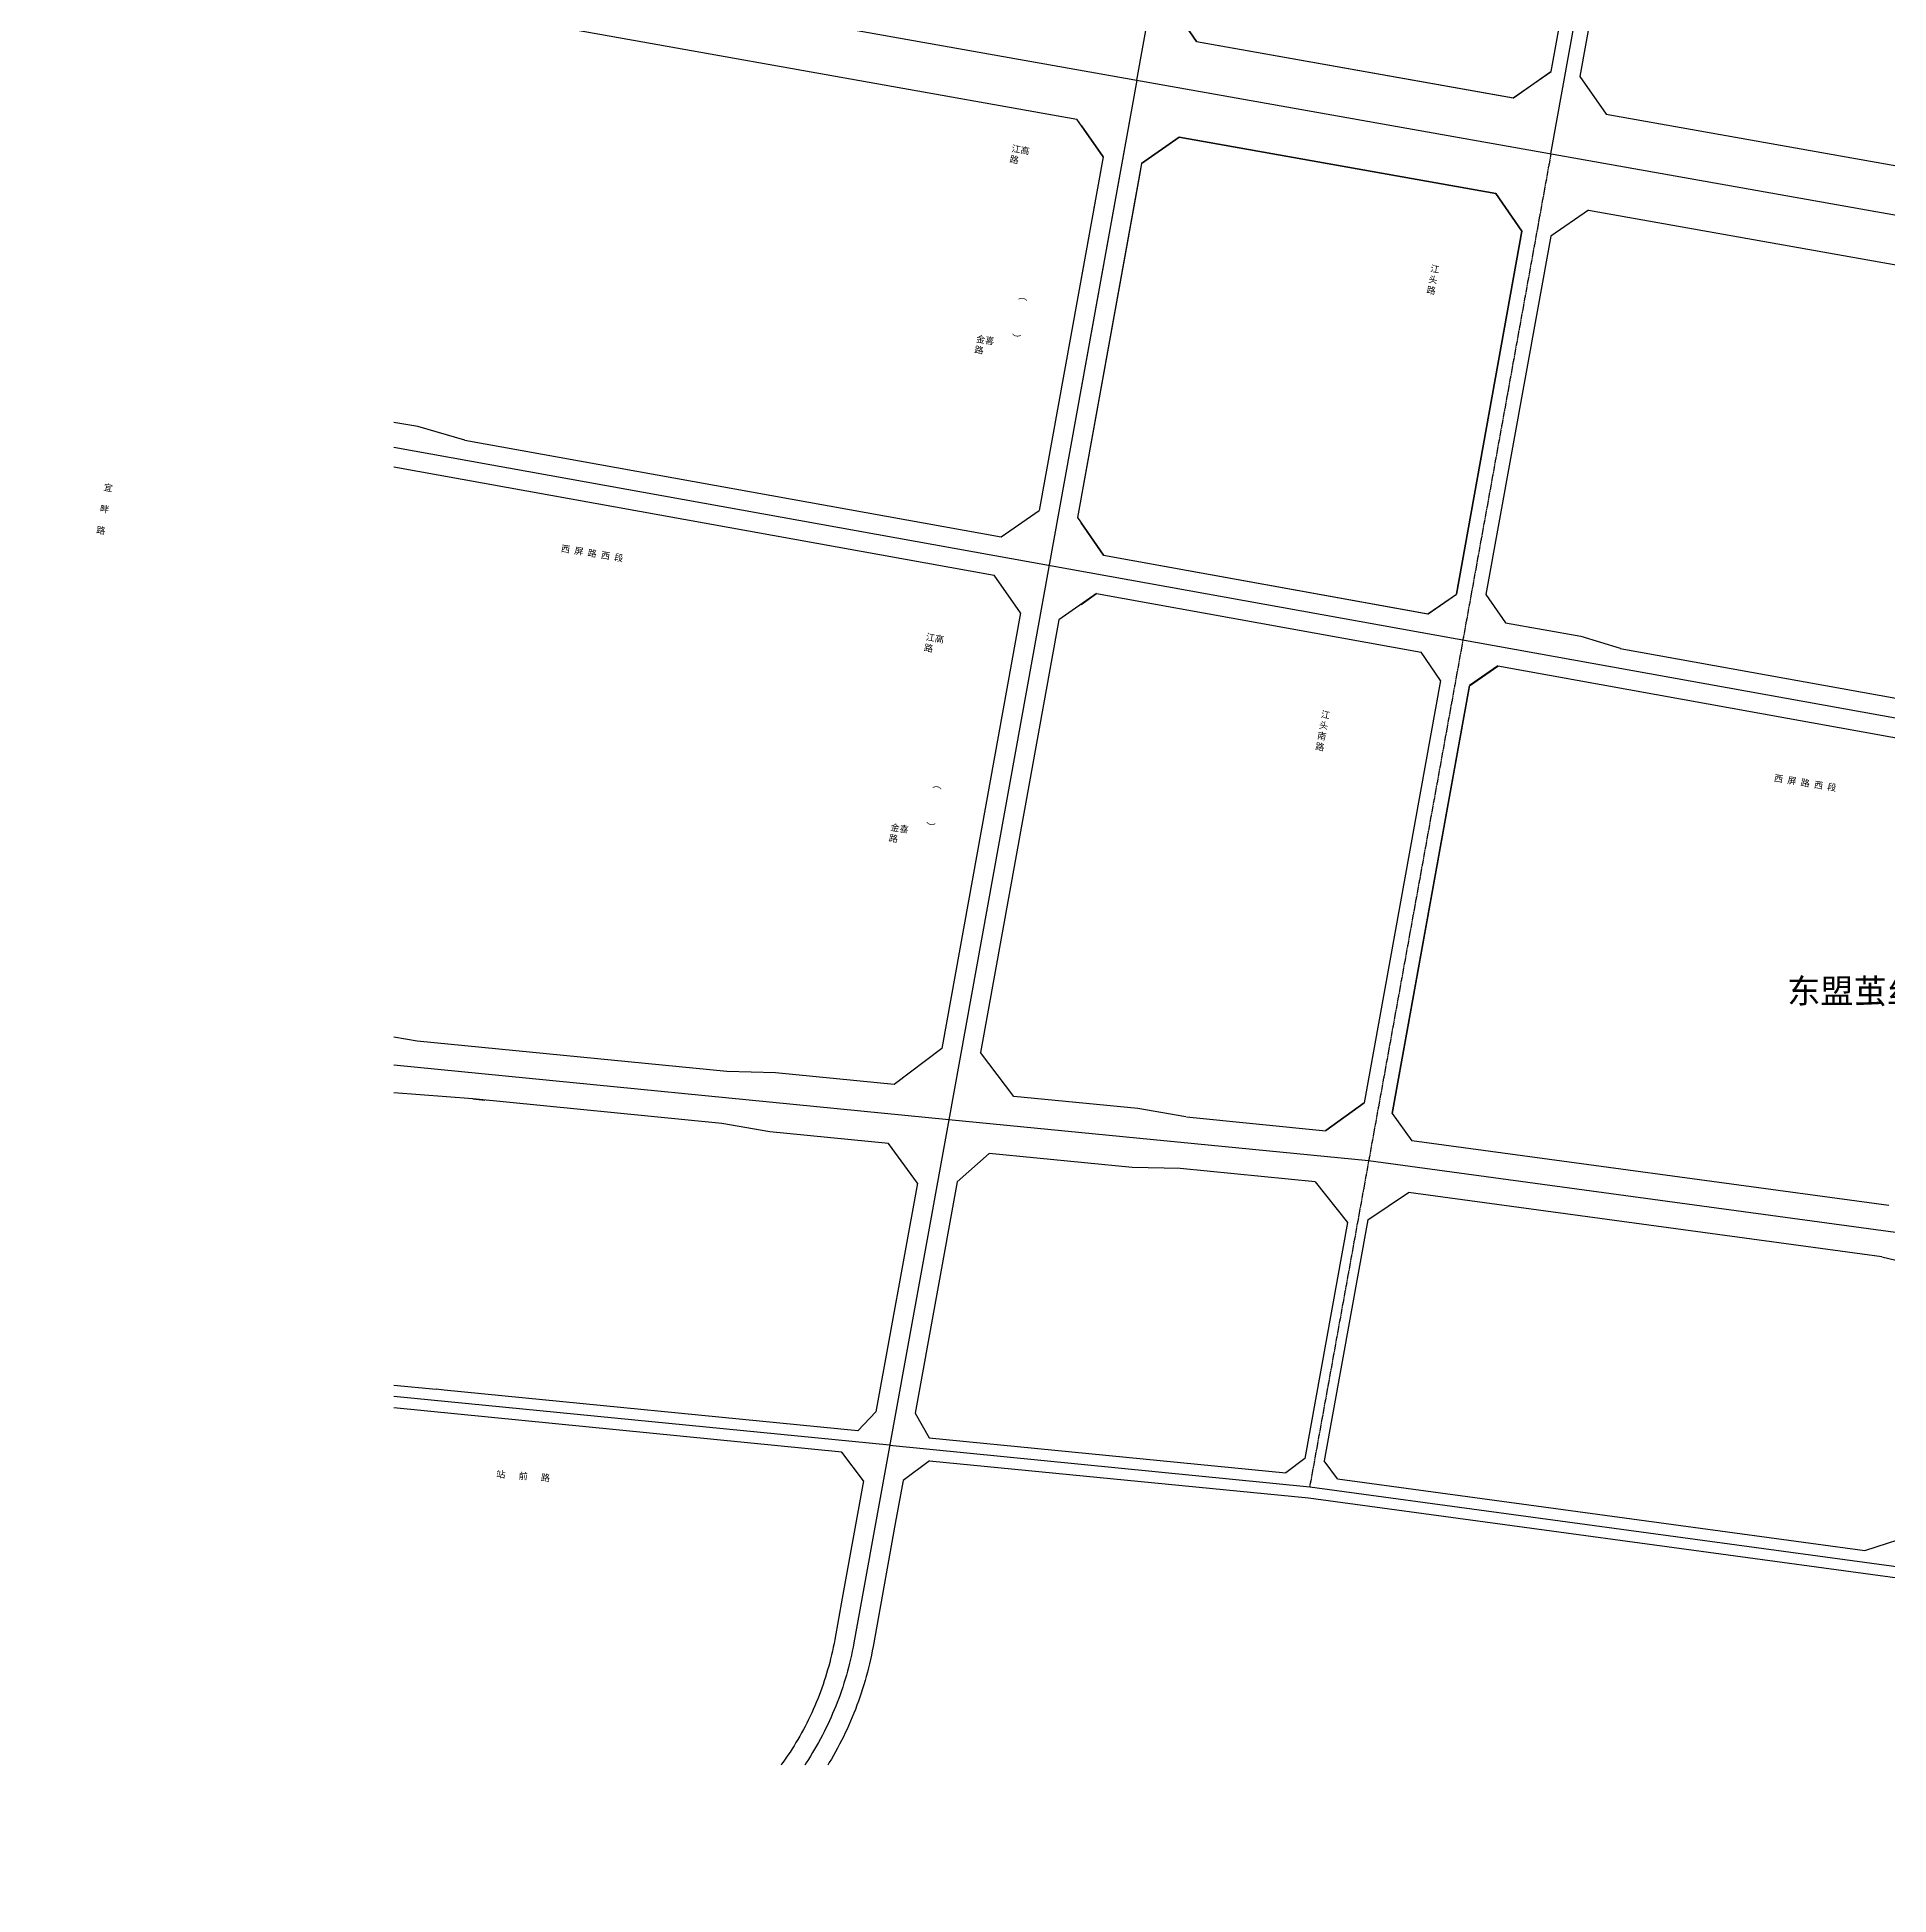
# Model space of a CAD drawing. Extents: x 529262 to 576451, y 2694391 to 2717535.
# Drawn here: x 561412 to 562553, y 2708739 to 2709883 of the extents above; entities that cross this region are included whole.
import ezdxf
from ezdxf.enums import TextEntityAlignment as Align
from ezdxf.xclip import XClip

# ---------------------------------------------------------------- set-up
doc = ezdxf.new("R2010")
doc.units = 0
doc.header["$XCLIPFRAME"] = 0
doc.linetypes.add('DOTE', pattern=[2.42, 2, -0.2, 0.02, -0.2])
for name, color, linetype in [('PP-COM', 7, 'Continuous'), ('RD-中线', 40, 'Continuous'), ('RD-红线', 7, 'Continuous'), ('RD-路名', 7, 'Continuous'), ('地块名称', 1, 'Continuous')]:
    doc.layers.add(name, color=color, linetype=linetype)
doc.styles.add('STYLE1', font='simhei.ttf')
doc.styles.add('黑体', font='simhei.ttf')

# ---------------------------------------------------------------- blocks, each defined once
blk = doc.blocks.new('A$C19FD0107')
at = {"layer": 'RD-中线', "color": 8}
for points in [[(-8908.7, 15466.1), (-8808.4, 16020, -0.020164), (-8803.2, 16043.7), (-8800.4, 16054.2, 0.021843), (-8794.7, 16079.8), (-8712.6, 16551.5, 0.012582), (-8710.4, 16566.4), (-8701.4, 16616.2, 0.019649), (-8698.1, 16639.5)], [(-8653.6, 15420.8), (-8495.8, 16292.4, -0.00211), (-8495.3, 16294.9), (-8485.8, 16345.2, 0.002827), (-8485.1, 16348.5), (-8448.9, 16552.1, -0.000671), (-8448.6, 16553.5), (-8443.3, 16582.9)]]:
    blk.add_lwpolyline(points, format="xyb", dxfattribs=at)
at = {"layer": 'RD-中线', "color": 8, "linetype": 'Continuous'}
for points in [[(-5280.2, 15276.5), (-7574.9, 15234.8, -0.04855), (-7632.8, 15239.4), (-9762.4, 15617.8)], [(-10183.3, 15387.4), (-7663.2, 14933.3, 0.038865), (-7616.9, 14928.6), (-7590.6, 14928), (-7346.3, 14934.2, -0.001455), (-7345.6, 14934.2), (-7293.5, 14935.3, -0.001453), (-7292.8, 14935.3), (-7219, 14936.3), (-7119.6, 14938.7)]]:
    blk.add_lwpolyline(points, format="xyb", dxfattribs=at)
at = {"layer": 'RD-中线', "color": 8, "linetype": 'Continuous', "flags": 128}
for points in [[(-8908.7, 15466.1), (-9024.6, 14826)], [(-9024.6, 14826), (-9506.9, 14873.5)], [(-8308.5, 14738.5), (-8765.9, 14800.6), (-9024.6, 14826)], [(-9061, 14625.5), (-8802.2, 14600), (-8439.2, 14550.7)]]:
    blk.add_lwpolyline(points, dxfattribs=at)
at = {"layer": 'RD-中线', "color": 8}
blk.add_lwpolyline([(-8908.7, 15466.1), (-8943, 15276.6)], dxfattribs=at)
at = {"layer": 'RD-中线', "color": 8, "linetype": 'DOTE', "ltscale": 0.5}
blk.add_lwpolyline([(-8653.6, 15420.8), (-8802.2, 14600)], dxfattribs=at)
at = {"layer": 'RD-中线', "color": 8, "linetype": 'Continuous', "flags": 128}
for points in [[(-9024.6, 14826), (-9083, 14503.8, -0.413984), (-9315.3, 14342.6), (-9629.8, 14399.3)], [(-9061, 14625.5), (-9425.7, 14661.4, -0.034161), (-9493, 14672.7), (-9539.9, 14683.9)]]:
    blk.add_lwpolyline(points, format="xyb", dxfattribs=at)
at = {"layer": 'RD-红线', "color": 8, "linetype": 'Continuous'}
blk.add_line((-9352, 14874.3), (-9381.7, 14879.5), dxfattribs=at)
at = {"layer": 'RD-红线', "color": 8}
for points in [[(-8822, 15793.3), (-8839.5, 15781.2), (-8888, 15513.2), (-8871.9, 15490)], [(-9351.7, 15252.8), (-9400.9, 15261.7)], [(-9322.7, 15244.5), (-9351.7, 15252.8)], [(-8681.5, 15132), (-8635.2, 15123.7), (-8611, 15116.3)], [(-8610.9, 15116.2), (-8347.6, 15068.8), (-8322.4, 15067.3), (-8277.9, 15059.3), (-8277.9, 15059.3)], [(-9028.9, 14869.8), (-9058.2, 14847.7), (-9131.2, 14854.9), (-9161.3, 14855.6)], [(-8878.4, 14827.7), (-8908.1, 14832.9), (-8984.5, 14840.4), (-9004.9, 14867.5)], [(-9317.7, 14838.8), (-9369.5, 14842.8)], [(-9061.6, 14811.3), (-9134.8, 14818.5), (-9164.4, 14823.7), (-9317.7, 14838.8)], [(-8878.1, 14827.7), (-8792.3, 14819.2)], [(-8792.3, 14819.3), (-8768.6, 14836.4)], [(-9043.9, 14786.9), (-9061.6, 14811.3)], [(-9019.4, 14787.7), (-8999.7, 14805.3)], [(-8882, 14795.9), (-8911.6, 14796.6), (-8999.7, 14805.3)], [(-9019.4, 14787.7), (-9045.2, 14645.3), (-9036.7, 14630.1)], [(-8766.4, 14764.3), (-8741.4, 14781.1)], [(-8449.7, 14741.5), (-8741.4, 14781.1)], [(-8449.7, 14741.5), (-8420.4, 14734.5), (-8341.1, 14723.8), (-8321.8, 14698.9)], [(-9080.6, 14634.4), (-9069.4, 14646.1)], [(-8805.2, 14617.4), (-8816.9, 14608.5)], [(-8785.1, 14604.8), (-8793.2, 14615.9)], [(-8460.1, 14560.7), (-8425.8, 14571.8)]]:
    blk.add_lwpolyline(points, dxfattribs=at)
at = {"layer": 'RD-红线', "color": 8, "linetype": 'Continuous', "flags": 128}
for points in [[(-8605, 15739.5), (-8653.6, 15471.5)], [(-8587.3, 15736.4), (-8635.8, 15468.5)], [(-9351.7, 15514.4), (-9346.7, 15513.5), (-8945.7, 15442.2)], [(-8871.9, 15490), (-8676.7, 15455.3)], [(-8619.6, 15445.2), (-8225.7, 15375.2)], [(-8882.6, 15431), (-8687.6, 15396.3)], [(-8929.5, 15418.9), (-8968.9, 15201.1)], [(-8905.8, 15414.9), (-8906.7, 15410), (-8945.3, 15196.9)], [(-8630.5, 15386.2), (-8236.5, 15316.2)], [(-8671.4, 15373.1), (-8711.8, 15149.7)], [(-8653.6, 15370.1), (-8693.6, 15149.4)], [(-9322.7, 15244.5), (-8992.2, 15185)], [(-9405.3, 15235), (-8996.5, 15161.3)], [(-8929.2, 15173.6), (-8729.2, 15137.6)], [(-8933.5, 15150), (-8733.6, 15114)], [(-8980.3, 15138.1), (-9028.9, 14869.8)], [(-8956.7, 15133.9), (-9004.9, 14867.5)], [(-8686.3, 15105.5), (-8282.7, 15032.7)], [(-8721.5, 15096.5), (-8768.6, 14836.4)], [(-8703.7, 15093.4), (-8751.4, 14829.9), (-8751.4, 14829.9)], [(-9161.3, 14855.6), (-9352, 14874.3)], [(-9317.7, 14838.8), (-9310.3, 14838.1)], [(-8445.4, 14773.2), (-8739.3, 14813.1)], [(-8798.9, 14787.8), (-8882, 14795.9)], [(-9043.9, 14786.9), (-9069.4, 14646.1)], [(-8778.8, 14762.8), (-8805.2, 14617.4)], [(-8766.4, 14764.3), (-8793.2, 14615.9)], [(-9080.6, 14634.4), (-9335.4, 14659.5), (-9340.4, 14660)], [(-9036.7, 14630.1), (-8816.9, 14608.5)], [(-9077.1, 14603.7), (-9090.2, 14531.4)], [(-9052.7, 14603.8), (-9057.5, 14577.4)], [(-8785.1, 14604.8), (-8460.1, 14560.7)]]:
    blk.add_lwpolyline(points, dxfattribs=at)
at = {"layer": 'RD-红线', "color": 8, "flags": 128}
for points in [[(-8871.9, 15490), (-8888, 15513.2)], [(-8871.9, 15490), (-8676.8, 15455.4)], [(-8676.8, 15455.4), (-8653.5, 15471.5)], [(-8942.7, 15438), (-8929.5, 15419)], [(-8905.8, 15414.8), (-8882.6, 15431)], [(-8687.5, 15396.3), (-8882.6, 15431)], [(-8929.5, 15419), (-8943, 15344)], [(-8905.8, 15414.8), (-8943, 15209.3)], [(-8687.5, 15396.3), (-8671.4, 15373.1)], [(-8711.8, 15149.7), (-8671.4, 15373.1)], [(-8929.2, 15173.6), (-8943, 15193.6)], [(-8929.2, 15173.6), (-8729.3, 15137.6)], [(-8943, 15143.3), (-8933.5, 15150), (-8733.5, 15114)], [(-8729.3, 15137.6), (-8711.8, 15149.7)], [(-8703.7, 15093.3), (-8686.3, 15105.4)], [(-8751.4, 14829.9), (-8703.7, 15093.3)], [(-8768.6, 14836.4), (-8792.3, 14819.3)], [(-8751.4, 14829.9), (-8739.3, 14813.1)], [(-8882, 14795.9), (-8911.6, 14796.6)], [(-8798.9, 14787.8), (-8882, 14795.9)], [(-8798.9, 14787.8), (-8778.8, 14762.8)], [(-8766.4, 14764.3), (-8741.4, 14781.1)]]:
    blk.add_lwpolyline(points, dxfattribs=at)
at = {"layer": 'RD-红线', "color": 8}
for points in [[(-8676.7, 15455.3), (-8653.6, 15471.5, 0.413261)], [(-8635.8, 15468.5), (-8619.6, 15445.2, 0.415167)], [(-8929.5, 15418.9), (-8945.7, 15442.2, 0.415167)], [(-8882.6, 15431), (-8905.8, 15414.9, 0.413261)], [(-8671.4, 15373.1), (-8687.6, 15396.3, 0.415167)], [(-8630.5, 15386.2), (-8653.6, 15370.1, 0.413261)], [(-8992.2, 15185), (-8968.9, 15201.1, 0.413964)], [(-8945.3, 15196.9), (-8929.2, 15173.6, 0.414464)], [(-8980.3, 15138.1), (-8996.5, 15161.3, 0.414464)], [(-8933.5, 15150), (-8956.7, 15133.9, 0.413964)], [(-8729.2, 15137.6), (-8711.8, 15149.7, 0.413964)], [(-8693.6, 15149.4), (-8681.5, 15132, 0.414464)], [(-8721.5, 15096.5), (-8733.6, 15114, 0.414464)], [(-8686.3, 15105.5), (-8703.7, 15093.4, 0.413964)], [(-8751.4, 14829.9), (-8739.3, 14813.1, 0.427238)], [(-9372.2, 14663.1), (-9340.4, 14660, 0.414214)], [(-9077.1, 14603.7), (-9090.4, 14621.3, 0.438161)], [(-9036.5, 14616), (-9052.7, 14603.8, 0.390665)]]:
    blk.add_lwpolyline(points, format="xyb", dxfattribs=at)
at = {"layer": 'RD-红线', "color": 8, "linetype": 'Continuous', "flags": 128}
for points in [[(-9090.4, 14621.3), (-9426.4, 14654.4, -0.034161), (-9494.6, 14665.8), (-9502.8, 14667.8)], [(-9036.5, 14616), (-8803, 14593.1), (-8440.1, 14543.8), (-8088, 14496, 0.066351), (-8006.9, 14495.8), (-7932.3, 14505.6, -0.01003)], [(-9057.5, 14577.4), (-9071.2, 14501.7, -0.413984), (-9317.4, 14330.8), (-9598.6, 14381.5)], [(-9090.2, 14531.4), (-9094.8, 14505.9, -0.073711)], [(-9094.8, 14505.9, -0.413984), (-9313.1, 14354.4), (-9576.4, 14401.9)]]:
    blk.add_lwpolyline(points, format="xyb", dxfattribs=at)

msp = doc.modelspace()

# ---------------------------------------------------------------- block references
at = {"layer": 'PP-COM'}
ref = msp.add_blockref('A$C19FD0107', (570997.993, 2694390.603), dxfattribs=at)
XClip(ref).set_block_clipping_path([(-9366.4383134884, 14428.6043910822), (-3328.4480743363, 17452.7484863754)])

# ---------------------------------------------------------------- texts
at = {"layer": 'RD-路名', "color": 7, "style": '黑体'}
for s, rotation, p in [('西 屏 路 西 段', 350.64201, (561753.797, 2709565.517)), ('西 屏 路 西 段', 350.64201, (562501.141, 2709424.133)), ('站   前   路', 355.690125, (561711.257, 2708997.3))]:
    msp.add_text(s, height=4, rotation=rotation, dxfattribs=at).set_placement(p, align=Align.MIDDLE)
at = {"layer": 'RD-路名', "color": 7, "linetype": 'Continuous', "char_height": 4, "width": 50.99419, "attachment_point": 1, "style": '黑体'}
for s, insert, rotation in [('江高\\P路', (562012.556, 2709816.841), 349.757797), ('江\\P头\\P路', (562270.553, 2709742.905), 349.958985), ('宜\\P\\P畔\\P\\P路', (561453.128, 2709608.244), 350.270231), ('江高\\P路', (561959.81, 2709516.038), 349.757797), ('江\\P头\\P南\\P路', (562203.172, 2709468.413), 349.958985)]:
    msp.add_mtext(s, dxfattribs=dict(at, insert=insert, rotation=rotation))
at = {"layer": 'RD-路名', "color": 7, "linetype": 'Continuous', "char_height": 4, "attachment_point": 1, "rotation": 260.114784, "style": '黑体'}
for insert in [(562022.276, 2709726.971), (561969.53, 2709426.168)]:
    msp.add_mtext_dynamic_manual_height_columns('\\pi-12,l16,t16;(^I    )', width=312.81606, gutter_width=357.193, heights=[0], dxfattribs=dict(at, insert=insert))
at = {"layer": 'RD-路名', "color": 7, "char_height": 4, "width": 50.99419, "attachment_point": 1, "rotation": 351.177787, "style": '黑体'}
for insert in [(561990.651, 2709699.582), (561937.905, 2709398.779)]:
    msp.add_mtext('金喜\\P路 ', dxfattribs=dict(at, insert=insert))
at = {"layer": '地块名称', "color": 1, "style": 'STYLE1'}
msp.add_text('东盟茧丝绸', height=15, dxfattribs=at).set_placement((562489.967, 2709288.387))

doc.saveas('drawing.dxf')
